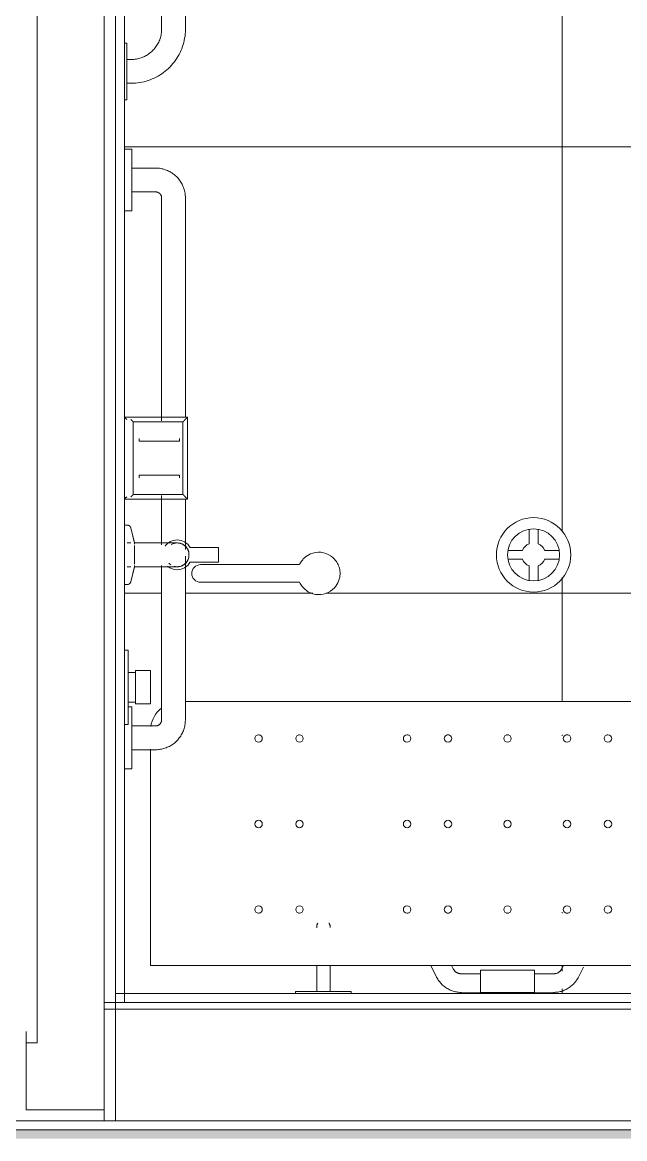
# Model space of a CAD drawing. Header units: millimetres. Extents: x -2612262 to -2065320, y 3717813 to 4283368.
# Drawn here: x -2389717 to -2388907, y 3969680 to 3971181 of the extents above; entities that cross this region are included whole.
import ezdxf

# ---------------------------------------------------------------- set-up
doc = ezdxf.new("R2010")
doc.units = ezdxf.units.MM
doc.linetypes.add('Aligning Line', pattern=[3.2004, 1.6002, -1.6002])
for name, color, linetype, lineweight in [('A-FLOR', 192, 'Continuous', 5), ('A-FLOR-PATT', 8, 'Continuous', 5), ('A-GENM', 13, 'Continuous', 5), ('A-WALL', 113, 'Continuous', 5), ('A-WALL-PATT', 111, 'Continuous', 13), ('G-ANNO-REFR', 1, 'Aligning Line', 5), ('P-SANR-FIXT', 6, 'Continuous', 5), ('Q-SPCQ', 91, 'Continuous', 5)]:
    doc.layers.add(name, color=color, linetype=linetype, lineweight=lineweight)
picture_1 = doc.add_image_def('image1.jpg', size_in_pixel=(6528, 5638))

# ---------------------------------------------------------------- blocks, each defined once
blk = doc.blocks.new('TAP304_TAPWARE - SHOWER SLIDER _JD MACDONALD_ - TAP304-2085883-GA - Part A')
at = {"layer": 'P-SANR-FIXT'}
for p, q in [((13.2, 102.4), (13.2, 235.5)), ((36.8, 235.5), (36.8, 102.4)), ((10, 126.7), (-10, 126.7)), ((-10, 126.6), (-10, 105.2)), ((10, 105.2), (10, 126.6)), ((-10, 105.2), (-10, 88.3)), ((10, 88.3), (10, 105.2)), ((-3.4, 86.6), (3.4, 86.6)), ((-16, 21), (-16, 13.4)), ((-16, 21), (-16, 13.2)), ((16, 13.4), (16, 21)), ((16, 13.2), (16, 21)), ((-40, 3.8), (-40, 0)), ((-40, 3.8), (-40, 0)), ((-40, 0), (0, 0)), ((-15.5, 13.5), (-36.1, 8.6)), ((-16, 13.4), (-36.1, 8.6)), ((-16, 8.6), (-16, 3.8)), ((0, 0), (40, 0)), ((36.1, 8.6), (15.5, 13.5)), ((36.1, 8.6), (16, 13.4)), ((16, 3.8), (16, 8.6)), ((40, 0), (40, 3.8)), ((40, 0), (40, 3.8))]:
    blk.add_line(p, q, dxfattribs=at)
at = {"layer": 'P-SANR-FIXT', "flags": 128}
for points in [[(-16, 71), (-16, 71.6), (-15.9, 72.3), (-15.9, 72.9), (-15.8, 73.5), (-15.7, 74.2), (-15.5, 74.8), (-15.4, 75.4), (-15.2, 76), (-15, 76.6), (-14.7, 77.2), (-14.5, 77.8), (-14.2, 78.4), (-13.9, 78.9), (-13.6, 79.5), (-13.2, 80), (-12.8, 80.5), (-12.4, 81.1), (-12, 81.5), (-11.6, 82), (-11.1, 82.5), (-10.7, 82.9), (-10.2, 83.3), (-9.7, 83.7), (-9.2, 84.1), (-8.6, 84.5), (-8.1, 84.8), (-7.5, 85.1), (-7, 85.4), (-6.4, 85.7), (-5.8, 85.9), (-5.2, 86.1), (-4.6, 86.3), (-4, 86.5), (-3.3, 86.6)], [(3.6, 86.6), (4.3, 86.4), (4.9, 86.2), (5.5, 86), (6.1, 85.8), (6.7, 85.5), (7.2, 85.3), (7.8, 85), (8.4, 84.6), (8.9, 84.3), (9.4, 83.9), (9.9, 83.5), (10.4, 83.1), (10.9, 82.7), (11.4, 82.3), (11.8, 81.8), (12.2, 81.3), (12.6, 80.8), (13, 80.3), (13.4, 79.8), (13.7, 79.2), (14, 78.7), (14.3, 78.1), (14.6, 77.5), (14.8, 77), (15.1, 76.4), (15.3, 75.7), (15.5, 75.1), (15.6, 74.5), (15.7, 73.9), (15.8, 73.3), (15.9, 72.6), (16, 72), (16, 71.3), (16, 71)], [(-16, 71), (-16, 71), (-16, 70.8), (-16, 70.6), (-16, 70.4), (-16, 70), (-16, 69.6), (-16, 69), (-16, 68.5), (-16, 67.8), (-16, 67), (-16, 66.2), (-16, 65.3), (-16, 64.4), (-16, 63.4), (-16, 62.3), (-16, 61.1), (-16, 59.9), (-16, 58.6), (-16, 57.2), (-16, 55.8), (-16, 54.4), (-16, 52.9), (-16, 51.3), (-16, 49.7), (-16, 48), (-16, 46.3), (-16, 44.6), (-16, 42.8), (-16, 41), (-16, 39.1), (-16, 37.2), (-16, 35.3), (-16, 33.4), (-16, 31.5), (-16, 29.5), (-16, 27.5), (-16, 25.5), (-16, 23.5), (-16, 21.5), (-16, 21)], [(-16, 21), (-16, 23), (-16, 25), (-16, 27), (-16, 29), (-16, 30.9), (-16, 32.9), (-16, 34.8), (-16, 36.7), (-16, 38.6), (-16, 40.5), (-16, 42.3), (-16, 44.1), (-16, 45.8), (-16, 47.6), (-16, 49.2), (-16, 50.9), (-16, 52.4), (-16, 54), (-16, 55.4), (-16, 56.9), (-16, 58.2), (-16, 59.5), (-16, 60.8), (-16, 62), (-16, 63.1), (-16, 64.1), (-16, 65.1), (-16, 66), (-16, 66.8), (-16, 67.6), (-16, 68.3), (-16, 68.9), (-16, 69.4), (-16, 69.9), (-16, 70.3), (-16, 70.6), (-16, 70.8), (-16, 70.9), (-16, 71)], [(16, 21), (16, 23), (16, 25), (16, 27), (16, 29), (16, 30.9), (16, 32.9), (16, 34.8), (16, 36.7), (16, 38.6), (16, 40.5), (16, 42.3), (16, 44.1), (16, 45.8), (16, 47.6), (16, 49.2), (16, 50.9), (16, 52.4), (16, 54), (16, 55.4), (16, 56.9), (16, 58.2), (16, 59.5), (16, 60.8), (16, 62), (16, 63.1), (16, 64.1), (16, 65.1), (16, 66), (16, 66.8), (16, 67.6), (16, 68.3), (16, 68.9), (16, 69.4), (16, 69.9), (16, 70.3), (16, 70.6), (16, 70.8), (16, 70.9), (16, 71)], [(16, 71), (16, 71), (16, 70.8), (16, 70.6), (16, 70.4), (16, 70), (16, 69.6), (16, 69), (16, 68.5), (16, 67.8), (16, 67), (16, 66.2), (16, 65.3), (16, 64.4), (16, 63.4), (16, 62.3), (16, 61.1), (16, 59.9), (16, 58.6), (16, 57.2), (16, 55.8), (16, 54.4), (16, 52.9), (16, 51.3), (16, 49.7), (16, 48), (16, 46.3), (16, 44.6), (16, 42.8), (16, 41), (16, 39.1), (16, 37.2), (16, 35.3), (16, 33.4), (16, 31.5), (16, 29.5), (16, 27.5), (16, 25.5), (16, 23.5), (16, 21.5), (16, 21)], [(-40, 3.8), (-40, 4), (-40, 4.2), (-40, 4.4), (-39.9, 4.6), (-39.9, 4.8), (-39.9, 5), (-39.8, 5.1), (-39.7, 5.3), (-39.7, 5.5), (-39.6, 5.7), (-39.5, 5.9), (-39.4, 6.1), (-39.3, 6.3), (-39.2, 6.4), (-39.1, 6.6), (-39, 6.8), (-38.9, 6.9), (-38.8, 7.1), (-38.6, 7.2), (-38.5, 7.4), (-38.3, 7.5), (-38.2, 7.6), (-38, 7.7), (-37.9, 7.9), (-37.7, 8), (-37.5, 8.1), (-37.4, 8.2), (-37.2, 8.3), (-37, 8.3), (-36.8, 8.4), (-36.6, 8.5), (-36.4, 8.6), (-36.2, 8.6), (-36.1, 8.6)], [(-40, 3.8), (-40, 4), (-40, 4.2), (-40, 4.4), (-39.9, 4.6), (-39.9, 4.8), (-39.9, 5), (-39.8, 5.1), (-39.7, 5.3), (-39.7, 5.5), (-39.6, 5.7), (-39.5, 5.9), (-39.4, 6.1), (-39.3, 6.3), (-39.2, 6.4), (-39.1, 6.6), (-39, 6.8), (-38.9, 6.9), (-38.8, 7.1), (-38.6, 7.2), (-38.5, 7.4), (-38.3, 7.5), (-38.2, 7.6), (-38, 7.7), (-37.9, 7.9), (-37.7, 8), (-37.5, 8.1), (-37.4, 8.2), (-37.2, 8.3), (-37, 8.3), (-36.8, 8.4), (-36.6, 8.5), (-36.4, 8.6), (-36.2, 8.6), (-36.1, 8.6)], [(36.1, 8.6), (36.3, 8.6), (36.5, 8.5), (36.7, 8.5), (36.9, 8.4), (37.1, 8.3), (37.3, 8.2), (37.4, 8.1), (37.6, 8), (37.8, 7.9), (38, 7.8), (38.1, 7.7), (38.3, 7.6), (38.4, 7.4), (38.6, 7.3), (38.7, 7.1), (38.8, 7), (39, 6.8), (39.1, 6.7), (39.2, 6.5), (39.3, 6.3), (39.4, 6.2), (39.5, 6), (39.6, 5.8), (39.6, 5.6), (39.7, 5.4), (39.8, 5.2), (39.8, 5), (39.9, 4.9), (39.9, 4.7), (40, 4.5), (40, 4.3), (40, 4.1), (40, 3.9), (40, 3.8)], [(36.1, 8.6), (36.3, 8.6), (36.5, 8.5), (36.7, 8.5), (36.9, 8.4), (37.1, 8.3), (37.3, 8.2), (37.4, 8.1), (37.6, 8), (37.8, 7.9), (38, 7.8), (38.1, 7.7), (38.3, 7.6), (38.4, 7.4), (38.6, 7.3), (38.7, 7.1), (38.8, 7), (39, 6.8), (39.1, 6.7), (39.2, 6.5), (39.3, 6.3), (39.4, 6.2), (39.5, 6), (39.6, 5.8), (39.6, 5.6), (39.7, 5.4), (39.8, 5.2), (39.8, 5), (39.9, 4.9), (39.9, 4.7), (40, 4.5), (40, 4.3), (40, 4.1), (40, 3.9), (40, 3.8)]]:
    blk.add_lwpolyline(points, dxfattribs=at)
at = {"layer": 'P-SANR-FIXT'}
for centre, radius, start, end in [((25, 102.4), 11.8, 180, 0), ((0, 71), 20, 120, 180), ((0, 71), 20, 120, 180), ((0, 71), 16, 102.3493, 180), ((0, 71), 16, 102.3493, 180), ((0, 71), 16, 0, 77.6507), ((0, 71), 16, 360, 77.6507), ((0, 71), 20, 0, 60), ((0, 71), 20, 0, 60), ((0, 71), 20, 180, 233.715), ((0, 71), 20, 180, 233.715), ((0, 71), 16, 180, 209.8181), ((0, 71), 16, 180, 209.8181), ((0, 71), 16, 315.3949, 326.9235), ((0, 71), 16, 315.3949, 326.9235), ((0, 71), 20, 320.1256, 360), ((0, 71), 20, 320.1256, 0), ((0, 71), 16, 345, 360), ((0, 71), 16, 345, 360)]:
    blk.add_arc(centre, radius, start, end, dxfattribs=at)
for points, knots in [([(13.2, 235.5), (11.6, 236.2), (8.5, 237.9), (3.2, 242.5), (-2.5, 250.9), (-4.6, 264.1), (-0.6, 275.5), (5.6, 282.6), (11.4, 286.7), (18, 289.3), (22.6, 289.9), (25, 289.9)], [-1, -1, -1, -1, -0.931818, -0.863636, -0.727273, -0.545455, -0.363636, -0.272727, -0.181818, -0.090909, 0, 0, 0, 0]), ([(25, 289.9), (26.8, 289.9), (30.3, 289.6), (37.1, 287.6), (45.7, 282.3), (53, 271.2), (54.1, 259.2), (51.5, 250.1), (47.9, 244), (42.9, 238.9), (39, 236.4), (36.8, 235.5)], [-1, -1, -1, -1, -0.931818, -0.863636, -0.727273, -0.545455, -0.363636, -0.272727, -0.181818, -0.090909, 0, 0, 0, 0]), ([(-14.4, 13.4), (-14.7, 13.4), (-15.6, 13.4), (-16, 13.4), (-16, 13.4)], [0.7142857, 0.7142857, 0.7142857, 0.7142857, 0.7857143, 1, 1, 1, 1]), ([(-12.5, 13.4), (-11.8, 13.4), (-9.2, 13.4), (-4.8, 13.4), (-1.2, 13.4), (0, 13.4)], [0.4285714, 0.4285714, 0.4285714, 0.4285714, 0.5714286, 0.8571429, 1, 1, 1, 1]), ([(14.4, 13.4), (14.7, 13.4), (15.6, 13.4), (16, 13.4), (16, 13.4)], [0.7142857, 0.7142857, 0.7142857, 0.7142857, 0.7857143, 1, 1, 1, 1])]:
    blk.add_open_spline(points, degree=3, knots=knots, dxfattribs=at)
for points in [[(-16, 13.4), (-16, 13.4), (-15.7, 13.4), (-14.9, 13.4), (-14.4, 13.4)], [(-10, 13.4), (-10.9, 13.4), (-11.8, 13.4), (-12.5, 13.4)], [(0, 13.4), (2.4, 13.4), (7.2, 13.4), (11, 13.4), (12.5, 13.4)], [(12.5, 13.4), (11.8, 13.4), (10.9, 13.4), (10, 13.4)], [(16, 13.4), (16, 13.4), (15.7, 13.4), (14.9, 13.4), (14.4, 13.4)]]:
    blk.add_open_spline(points, degree=3, dxfattribs=at)
blk = doc.blocks.new('FLW002_FLOOW WASTE - 100MM - FLW002-2085884-GA - Part A')
at = {"layer": 'P-SANR-FIXT'}
for p, q in [((-6, 34.2), (-6, 14.9)), ((6, 14.9), (6, 34.2)), ((-14.9, 6), (-34.2, 6)), ((34.2, 6), (14.9, 6)), ((-34.2, -6), (-14.9, -6)), ((-6, -14.9), (-6, -34.2)), ((6, -34.2), (6, -14.9)), ((14.9, -6), (34.2, -6))]:
    blk.add_line(p, q, dxfattribs=at)
for radius, start, end in [(35, 0, 180), (35, 180, 360), (16.1, 111.8714, 158.1286), (16.1, 111.8714, 158.1286), (16.1, 21.8714, 68.1286), (16.1, 201.8714, 248.1286), (16.1, 291.8714, 338.1286), (16.1, 291.8714, 338.1286)]:
    blk.add_arc((0, 0), radius, start, end, dxfattribs=at)
blk = doc.blocks.new('SHS002_SHOWER SEAT _BOBRICK_ - SHS002-2085885-GA - Part A')
at = {"layer": 'Q-SPCQ'}
for p, q in [((440, 393), (-433, 393)), ((-480, 328.5), (-480, 38)), ((-480, 38), (480, 38)), ((-102.7, 37), (-95.3, 22.2)), ((-72.9, 33.4), (-75.2, 38)), ((-36.3, 1.6), (-36.3, 31.4)), ((-36.3, 31.4), (36.2, 31.4)), ((36.2, 31.4), (36.2, 1.6)), ((75.2, 38), (72.9, 33.4)), ((95.3, 22.2), (102.1, 35.7)), ((-256.5, 30), (-256.5, 3)), ((-238.5, 3), (-238.5, 30)), ((-36.3, 26.8), (-61.8, 26.7)), ((61.8, 26.7), (36.2, 26.8)), ((-285, 3), (-285, 0)), ((-210, 3), (-285, 3)), ((-274, 3), (-285, 3)), ((-210, 3), (-221, 3)), ((-210, 0), (-210, 3)), ((-61.7, 1.7), (-36.3, 1.8)), ((-36.3, 0), (-36.3, 1.6)), ((36.2, 1.6), (-36.3, 1.6)), ((36.2, 1.8), (61.7, 1.7)), ((36.2, 1.6), (36.2, 0))]:
    blk.add_line(p, q, dxfattribs=at)
at = {"layer": 'Q-SPCQ', "flags": 128}
for points in [[(-256.5, 90.3), (-256.5, 90.7), (-256.4, 91.1), (-256.4, 91.4), (-256.3, 91.8), (-256.2, 92.1), (-256.1, 92.5), (-256, 92.8), (-255.9, 93.2), (-255.8, 93.5), (-255.6, 93.8), (-255.5, 94.1), (-255.3, 94.5), (-255.1, 94.8)], [(-240, 94.9), (-239.8, 94.6), (-239.6, 94.3), (-239.4, 94), (-239.3, 93.7), (-239.1, 93.3), (-239, 93), (-238.9, 92.7), (-238.8, 92.3), (-238.7, 92), (-238.6, 91.6), (-238.6, 91.3), (-238.5, 90.9), (-238.5, 90.5), (-238.5, 90.2)], [(-256.5, 88.7), (-256.5, 89.1), (-256.5, 89.5), (-256.5, 89.7), (-256.5, 89.9), (-256.5, 90)], [(-238.5, 89.9), (-238.5, 89.8), (-238.5, 89.6), (-238.5, 89.2), (-238.5, 88.8)], [(-256.5, 30), (-256.5, 32.4), (-256.5, 34.8), (-256.5, 37.2)], [(-238.5, 37.8), (-238.5, 35.4), (-238.5, 33), (-238.5, 30.6), (-238.5, 30)], [(-61.8, 26.7), (-62.3, 26.7), (-62.8, 26.7), (-63.3, 26.7), (-63.8, 26.8), (-64.3, 26.9), (-64.8, 27), (-65.3, 27.1), (-65.7, 27.3), (-66.2, 27.4), (-66.7, 27.6), (-67.1, 27.8), (-67.6, 28), (-68, 28.3), (-68.4, 28.5), (-68.9, 28.8), (-69.3, 29.1), (-69.7, 29.4), (-70, 29.7), (-70.4, 30), (-70.7, 30.4), (-71.1, 30.7), (-71.4, 31.1), (-71.7, 31.5), (-72, 31.9), (-72.3, 32.3), (-72.5, 32.7), (-72.8, 33.1), (-72.9, 33.4)], [(72.9, 33.4), (72.7, 33), (72.5, 32.6), (72.2, 32.2), (71.9, 31.7), (71.6, 31.4), (71.3, 31), (71, 30.6), (70.6, 30.3), (70.3, 29.9), (69.9, 29.6), (69.5, 29.3), (69.1, 29), (68.7, 28.7), (68.3, 28.4), (67.9, 28.2), (67.4, 28), (67, 27.7), (66.5, 27.6), (66.1, 27.4), (65.6, 27.2), (65.1, 27.1), (64.6, 27), (64.1, 26.9), (63.6, 26.8), (63.2, 26.7), (62.7, 26.7), (62.2, 26.7), (61.8, 26.7)], [(-95.3, 22.2), (-94.6, 20.9), (-93.8, 19.6), (-93, 18.3), (-92.2, 17.1), (-91.2, 15.9), (-90.3, 14.7), (-89.3, 13.6), (-88.3, 12.5), (-87.2, 11.5), (-86.1, 10.5), (-84.9, 9.6), (-83.7, 8.7), (-82.5, 7.8), (-81.2, 7), (-79.9, 6.3), (-78.6, 5.6), (-77.2, 4.9), (-75.8, 4.4), (-74.4, 3.8), (-73, 3.3), (-71.6, 2.9), (-70.1, 2.6), (-68.7, 2.3), (-67.2, 2), (-65.7, 1.8), (-64.2, 1.7), (-62.7, 1.7), (-61.7, 1.7)], [(61.7, 1.7), (63.2, 1.7), (64.7, 1.8), (66.2, 1.9), (67.7, 2.1), (69.2, 2.4), (70.6, 2.7), (72.1, 3.1), (73.5, 3.5), (74.9, 4), (76.3, 4.5), (77.7, 5.1), (79, 5.8), (80.3, 6.5), (81.6, 7.3), (82.9, 8.1), (84.1, 9), (85.3, 9.9), (86.4, 10.8), (87.5, 11.8), (88.6, 12.9), (89.6, 14), (90.6, 15.1), (91.6, 16.3), (92.4, 17.5), (93.3, 18.7), (94.1, 20), (94.8, 21.3), (95.3, 22.2)]]:
    blk.add_lwpolyline(points, dxfattribs=at)
at = {"layer": 'Q-SPCQ'}
for centre, radius, start, end in [((-440, 353), 40, 129.0449, 171.0957), ((-334.6, 343.1), 5, 0, 180), ((-334.6, 343.1), 5, 75, 90), ((-279.6, 343.1), 5, 0, 180), ((-279.6, 343.1), 5, 90, 105), ((-135, 343.1), 5, 0, 180), ((-135, 343.1), 5, 75, 90), ((-80, 343.1), 5, 0, 180), ((-80, 343.1), 5, 75, 105), ((0, 343.1), 5, 0, 180), ((0, 343.1), 5, 75, 105), ((80, 343.1), 5, 0, 180), ((80, 343.1), 5, 75, 105), ((135, 343.1), 5, 0, 180), ((135, 343.1), 5, 90, 105), ((-334.6, 343.1), 5, 180, 0), ((-279.6, 343.1), 5, 180, 0), ((-135, 343.1), 5, 180, 0), ((-80, 343.1), 5, 180, 0), ((0, 343.1), 5, 180, 0), ((80, 343.1), 5, 180, 0), ((135, 343.1), 5, 180, 0), ((-334.6, 228.1), 5, 0, 180), ((-334.6, 228.1), 5, 180, 360), ((-279.6, 228.1), 5, 0, 180), ((-279.6, 228.1), 5, 180, 360), ((-135, 228.1), 5, 0, 180), ((-135, 228.1), 5, 180, 360), ((-80, 228.1), 5, 0, 180), ((-80, 228.1), 5, 180, 360), ((0, 228.1), 5, 0, 180), ((0, 228.1), 5, 180, 360), ((80, 228.1), 5, 0, 180), ((80, 228.1), 5, 180, 360), ((135, 228.1), 5, 0, 180), ((135, 228.1), 5, 180, 360), ((-334.6, 113.1), 5, 0, 180), ((-334.6, 113.1), 5, 180, 360), ((-334.6, 113.1), 5, 270, 285), ((-279.6, 113.1), 5, 0, 180), ((-279.6, 113.1), 5, 180, 360), ((-279.6, 113.1), 5, 255, 270), ((-135, 113.1), 5, 0, 180), ((-135, 113.1), 5, 180, 360), ((-135, 113.1), 5, 270, 285), ((-80, 113.1), 5, 0, 180), ((-80, 113.1), 5, 180, 360), ((-80, 113.1), 5, 255, 285), ((0, 113.1), 5, 0, 180), ((0, 113.1), 5, 180, 360), ((0, 113.1), 5, 255, 285), ((80, 113.1), 5, 0, 180), ((80, 113.1), 5, 180, 360), ((80, 113.1), 5, 255, 285), ((135, 113.1), 5, 0, 180), ((135, 113.1), 5, 180, 360), ((135, 113.1), 5, 255, 270)]:
    blk.add_arc(centre, radius, start, end, dxfattribs=at)
blk = doc.blocks.new('GRA007_GRAB RAIL - DISABLED HORIZONTAL _BOBRICK_ - GRA011 - 750MM-2085886-GA - Part A')
at = {"layer": 'Q-SPCQ'}
for p, q in [((-273.9, 16), (-283.9, 16)), ((11.5, 16), (-273.9, 16)), ((189, 16), (120.7, 16)), ((408.1, 16), (198.1, 16)), ((418.1, 16), (408.1, 16)), ((-323.9, -24), (-323.9, -56)), ((-291.9, -56), (-291.9, -24)), ((-283.9, -16), (-273.9, -16)), ((-273.9, -16), (12.6, -16)), ((13.3, -16), (15.7, -16)), ((116.5, -16), (118.9, -16)), ((119.5, -16), (182.6, -16)), ((210.3, -16), (408.1, -16)), ((408.1, -16), (418.1, -16)), ((426.1, -24), (426.1, -56)), ((458.1, -56), (458.1, -24)), ((-349.4, -56), (-349.4, -66)), ((-348, -56), (-349.4, -56)), ((-266.4, -56), (-349.4, -56)), ((-266.4, -56), (-267.8, -56)), ((-266.4, -66), (-266.4, -56)), ((400.6, -56), (400.6, -61)), ((402, -56), (400.6, -56)), ((483.6, -56), (400.6, -56)), ((483.6, -56), (482.2, -56)), ((483.6, -66), (483.6, -56))]:
    blk.add_line(p, q, dxfattribs=at)
at = {"layer": 'Q-SPCQ', "flags": 128}
for points in [[(-283.9, 16), (-285.5, 16), (-287.1, 15.9), (-288.7, 15.7), (-290.3, 15.5), (-291.9, 15.2), (-293.4, 14.9), (-295, 14.4), (-296.5, 14), (-298, 13.4), (-299.5, 12.8), (-300.9, 12.2), (-302.4, 11.5), (-303.8, 10.7), (-305.2, 9.9), (-306.5, 9), (-307.8, 8.1), (-309.1, 7.1), (-310.3, 6.1), (-311.5, 5), (-312.6, 3.9), (-313.7, 2.7), (-314.7, 1.5), (-315.7, 0.2), (-316.7, -1.1), (-317.6, -2.4), (-318.4, -3.8), (-319.2, -5.1), (-319.9, -6.6), (-320.6, -8), (-321.2, -9.5), (-321.7, -11), (-322.2, -12.5), (-322.7, -14.1), (-323, -15.6), (-323.3, -17.2), (-323.6, -18.8), (-323.7, -20.4), (-323.9, -22), (-323.9, -23.6), (-323.9, -24)], [(458.1, -24), (458.1, -22.4), (458, -20.8), (457.8, -19.2), (457.6, -17.6), (457.3, -16.1), (456.9, -14.5), (456.5, -12.9), (456.1, -11.4), (455.5, -9.9), (454.9, -8.4), (454.3, -7), (453.6, -5.5), (452.8, -4.1), (452, -2.8), (451.1, -1.4), (450.2, -0.1), (449.2, 1.2), (448.2, 2.4), (447.1, 3.6), (446, 4.7), (444.8, 5.8), (443.6, 6.8), (442.3, 7.8), (441, 8.8), (439.7, 9.7), (438.3, 10.5), (436.9, 11.3), (435.5, 12), (434.1, 12.7), (432.6, 13.3), (431.1, 13.8), (429.6, 14.3), (428, 14.7), (426.5, 15.1), (424.9, 15.4), (423.3, 15.7), (421.7, 15.8), (420.1, 15.9), (418.5, 16), (418.1, 16)], [(-291.9, -24), (-291.9, -23.7), (-291.9, -23.4), (-291.8, -23), (-291.8, -22.7), (-291.7, -22.4), (-291.7, -22.1), (-291.6, -21.8), (-291.5, -21.5), (-291.4, -21.2), (-291.3, -20.9), (-291.1, -20.6), (-291, -20.3), (-290.8, -20), (-290.7, -19.8), (-290.5, -19.5), (-290.3, -19.2), (-290.1, -19), (-289.9, -18.7), (-289.7, -18.5), (-289.5, -18.3), (-289.2, -18), (-289, -17.8), (-288.8, -17.6), (-288.5, -17.4), (-288.2, -17.3), (-288, -17.1), (-287.7, -16.9), (-287.4, -16.8), (-287.1, -16.7), (-286.8, -16.5), (-286.5, -16.4), (-286.2, -16.3), (-285.9, -16.3), (-285.6, -16.2), (-285.3, -16.1), (-285, -16.1), (-284.6, -16), (-284.3, -16), (-284, -16), (-283.9, -16)], [(418.1, -16), (418.4, -16), (418.7, -16), (419.1, -16.1), (419.4, -16.1), (419.7, -16.2), (420, -16.2), (420.3, -16.3), (420.6, -16.4), (420.9, -16.5), (421.2, -16.6), (421.5, -16.8), (421.8, -16.9), (422.1, -17.1), (422.3, -17.2), (422.6, -17.4), (422.9, -17.6), (423.1, -17.8), (423.4, -18), (423.6, -18.2), (423.8, -18.4), (424, -18.7), (424.3, -18.9), (424.5, -19.2), (424.6, -19.4), (424.8, -19.7), (425, -20), (425.1, -20.2), (425.3, -20.5), (425.4, -20.8), (425.5, -21.1), (425.7, -21.4), (425.8, -21.7), (425.8, -22), (425.9, -22.3), (426, -22.6), (426, -23), (426.1, -23.3), (426.1, -23.6), (426.1, -23.9), (426.1, -24)]]:
    blk.add_lwpolyline(points, dxfattribs=at)
blk = doc.blocks.new('SOH002_SOAP DISH HOLDER - SOH002-2085887-GA - Part A')
at = {"layer": 'Q-SPCQ'}
for p, q in [((-55, 85), (-55, 0)), ((55, 85), (-55, 85)), ((-55, 85), (-55, 0)), ((55, 85), (-55, 85)), ((-48.8, 12), (-48.8, 78.8)), ((-48.8, 78.8), (48.8, 78.8)), ((-48.8, 12), (-48.8, 78.8)), ((48.8, 78.8), (-48.8, 78.8)), ((-48.8, 12), (-48.8, 78.8)), ((-48.8, 78.8), (48.8, 78.8)), ((48.8, 78.8), (48.8, 12)), ((48.8, 78.8), (48.8, 12)), ((48.8, 78.8), (48.8, 12)), ((55, 0), (55, 85)), ((55, 0), (55, 85)), ((-22.8, 74.1), (-26.5, 74.1)), ((-22.8, 19.9), (-22.8, 74.1)), ((22.8, 74.1), (22.8, 19.9)), ((26.5, 74.1), (22.8, 74.1)), ((-26.5, 19.9), (-22.8, 19.9)), ((22.8, 19.9), (26.5, 19.9)), ((48.8, 12), (-48.8, 12)), ((48.8, 12), (-48.8, 12)), ((48.8, 12), (-48.8, 12))]:
    blk.add_line(p, q, dxfattribs=at)
for points, knots in [([(-51.9, 81.9), (-52.2, 82.2), (-52.6, 82.6), (-53.1, 83.1), (-53.4, 83.4), (-53.6, 83.6), (-53.8, 83.8), (-54.1, 84), (-54.2, 84.2), (-54.4, 84.4), (-54.6, 84.6), (-54.8, 84.8), (-54.9, 84.9), (-55, 85), (-55, 85)], [0, 0, 0, 0, 0.166667, 0.25, 0.333333, 0.375, 0.416667, 0.5, 0.541667, 0.583333, 0.666667, 0.75, 0.833333, 1, 1, 1, 1]), ([(-48.8, 78.8), (-48.8, 78.8), (-48.9, 78.9), (-49, 79), (-49.2, 79.2), (-49.4, 79.4), (-49.6, 79.6), (-49.8, 79.8), (-50, 80), (-50.2, 80.2), (-50.4, 80.4), (-50.7, 80.7), (-51.2, 81.2), (-51.6, 81.6), (-51.9, 81.9)], [-1, -1, -1, -1, -0.833333, -0.75, -0.666667, -0.583333, -0.541667, -0.5, -0.416667, -0.375, -0.333333, -0.25, -0.166667, 0, 0, 0, 0]), ([(51.9, 81.9), (51.6, 81.6), (51.2, 81.2), (50.7, 80.7), (50.4, 80.4), (50.2, 80.2), (50, 80), (49.8, 79.8), (49.6, 79.6), (49.4, 79.4), (49.2, 79.2), (49, 79), (48.9, 78.9), (48.8, 78.8), (48.8, 78.8)], [0, 0, 0, 0, 0.166667, 0.25, 0.333333, 0.375, 0.416667, 0.5, 0.541667, 0.583333, 0.666667, 0.75, 0.833333, 1, 1, 1, 1]), ([(51.9, 81.9), (52.2, 82.2), (52.6, 82.6), (53.1, 83.1), (53.4, 83.4), (53.6, 83.6), (53.8, 83.8), (54, 84), (54.2, 84.2), (54.4, 84.4), (54.6, 84.6), (54.8, 84.8), (54.9, 84.9), (55, 85), (55, 85)], [0, 0, 0, 0, 0.166667, 0.25, 0.333333, 0.375, 0.416667, 0.5, 0.541667, 0.583333, 0.666667, 0.75, 0.833333, 1, 1, 1, 1]), ([(-55, 0), (-55, 0), (-54.9, 0.1), (-54.8, 0.2), (-54.6, 0.4), (-54.4, 0.6), (-54.2, 0.8), (-54.1, 0.9), (-53.8, 1.2), (-53.6, 1.4), (-53.4, 1.6), (-53.1, 1.9), (-52.6, 2.4), (-52.2, 2.8), (-51.9, 3.1)], [-1, -1, -1, -1, -0.833333, -0.75, -0.666667, -0.583333, -0.541667, -0.5, -0.416667, -0.375, -0.333333, -0.25, -0.166667, 0, 0, 0, 0]), ([(-51.9, 8.9), (-51.6, 9.2), (-51.2, 9.6), (-50.7, 10.1), (-50.4, 10.4), (-50.2, 10.6), (-50, 10.8), (-49.8, 11), (-49.6, 11.2), (-49.4, 11.4), (-49.2, 11.6), (-49, 11.8), (-48.9, 11.9), (-48.8, 12), (-48.8, 12)], [0, 0, 0, 0, 0.166667, 0.25, 0.333333, 0.375, 0.416667, 0.5, 0.541667, 0.583333, 0.666667, 0.75, 0.833333, 1, 1, 1, 1]), ([(51.9, 8.9), (51.6, 9.2), (51.2, 9.6), (50.7, 10.1), (50.4, 10.4), (50.2, 10.6), (50, 10.8), (49.8, 11), (49.6, 11.2), (49.4, 11.4), (49.2, 11.6), (49, 11.8), (48.9, 11.9), (48.8, 12), (48.8, 12)], [0, 0, 0, 0, 0.166667, 0.25, 0.333333, 0.375, 0.416667, 0.5, 0.541667, 0.583333, 0.666667, 0.75, 0.833333, 1, 1, 1, 1]), ([(51.9, 3.1), (52.2, 2.8), (52.6, 2.4), (53.1, 1.9), (53.4, 1.6), (53.6, 1.4), (53.8, 1.2), (54, 0.9), (54.2, 0.8), (54.4, 0.6), (54.6, 0.4), (54.8, 0.2), (54.9, 0.1), (55, 0), (55, 0)], [0, 0, 0, 0, 0.166667, 0.25, 0.333333, 0.375, 0.416667, 0.5, 0.541667, 0.583333, 0.666667, 0.75, 0.833333, 1, 1, 1, 1])]:
    blk.add_open_spline(points, degree=3, knots=knots, dxfattribs=at)
blk = doc.blocks.new('TAP303_TAPWARE - SHOWER MIXER - TAP303-2085888-GA - Part A')
at = {"layer": 'P-SANR-FIXT'}
for p, q in [((-22.5, 35), (-22.5, 15)), ((-21.7, 35), (-22.5, 35)), ((22.5, 35), (-22.5, 35)), ((22.5, 35), (21.7, 35)), ((22.5, 15), (22.5, 35)), ((-50, 5), (-50, 0)), ((-48.3, 5), (-50, 5)), ((50, 5), (-50, 5)), ((-22.5, 15), (22.5, 15)), ((-22.5, 15), (-21.7, 15)), ((-20, 15), (-20, 5)), ((20, 5), (20, 15)), ((21.7, 15), (22.5, 15)), ((50, 5), (48.3, 5)), ((50, 0), (50, 5))]:
    blk.add_line(p, q, dxfattribs=at)
blk = doc.blocks.new('WALL_FINISH - M-TIL2 Wall Tile-2625529-GA - Part A')
at = {"layer": 'A-GENM', "lineweight": 13}
for p, q in [((3660, 0), (0, 0)), ((3660, -12), (3660, 0)), ((2133, -12), (3660, -12))]:
    blk.add_line(p, q, dxfattribs=at)
blk = doc.blocks.new('WALL_FINISH - M-TIL2 Wall Tile-2702120-GA - Part A')
at = {"layer": 'A-GENM', "lineweight": 13}
for p, q in [((2374, 0), (0, 0)), ((0, 0), (0, -12)), ((0, -12), (567.4, -12)), ((636.6, -12), (2374, -12))]:
    blk.add_line(p, q, dxfattribs=at)
blk = doc.blocks.new('GRA009_GRAB RAIL - DISABLED CUSTOM WRAP-AROUND - GRA009-2081381-GA - Part A')
at = {"layer": 'Q-SPCQ'}
for p, q in [((-371.8, -601.3), (-371.8, -967)), ((-339.8, -967), (-339.8, -601.3)), ((-418.8, -986), (-421.8, -986)), ((-418.8, -1062), (-418.8, -986)), ((-418.8, -997.1), (-418.8, -986)), ((-412.8, -1008), (-418.8, -1008)), ((-418.8, -1040), (-412.8, -1040)), ((-421.8, -1062), (-418.8, -1062)), ((-418.8, -1062), (-418.8, -1050.9))]:
    blk.add_line(p, q, dxfattribs=at)
at = {"layer": 'Q-SPCQ', "flags": 128}
for points in [[(-371.8, -967), (-371.9, -968.6), (-371.9, -970.3), (-372.1, -971.9), (-372.3, -973.5), (-372.6, -975.1), (-373, -976.7), (-373.4, -978.3), (-373.9, -979.9), (-374.4, -981.4), (-375.1, -983), (-375.7, -984.5), (-376.5, -985.9), (-377.2, -987.4), (-378.1, -988.8), (-379, -990.2), (-379.9, -991.5), (-380.9, -992.8), (-382, -994), (-383.1, -995.2), (-384.3, -996.4), (-385.5, -997.5), (-386.7, -998.6), (-388, -999.6), (-389.3, -1000.6), (-390.7, -1001.5), (-392.1, -1002.4), (-393.5, -1003.2), (-395, -1003.9), (-396.4, -1004.6), (-398, -1005.2), (-399.5, -1005.8), (-401.1, -1006.3), (-402.6, -1006.7), (-404.2, -1007.1), (-405.8, -1007.4), (-407.5, -1007.6), (-409.1, -1007.8), (-410.7, -1007.9), (-412.4, -1008), (-412.8, -1008)], [(-412.8, -1040), (-409.9, -1039.9), (-407, -1039.8), (-404.1, -1039.5), (-401.2, -1039.1), (-398.3, -1038.5), (-395.5, -1037.9), (-392.6, -1037.2), (-389.9, -1036.3), (-387.1, -1035.3), (-384.4, -1034.2), (-381.7, -1033), (-379.1, -1031.8), (-376.5, -1030.4), (-374, -1028.8), (-371.6, -1027.2), (-369.2, -1025.6), (-366.9, -1023.8), (-364.7, -1021.9), (-362.5, -1019.9), (-360.5, -1017.9), (-358.5, -1015.7), (-356.6, -1013.5), (-354.7, -1011.2), (-353, -1008.9), (-351.4, -1006.4), (-349.9, -1004), (-348.4, -1001.4), (-347.1, -998.8), (-345.9, -996.2), (-344.8, -993.5), (-343.8, -990.7), (-342.9, -987.9), (-342.1, -985.1), (-341.4, -982.3), (-340.9, -979.4), (-340.4, -976.5), (-340.1, -973.6), (-339.9, -970.7), (-339.8, -967.8), (-339.8, -967)]]:
    blk.add_lwpolyline(points, dxfattribs=at)

msp = doc.modelspace()

# ---------------------------------------------------------------- hatches: boundary and pattern name
at = {"layer": 'A-FLOR-PATT'}
h = msp.add_hatch(dxfattribs=at)
h.set_pattern_fill('FP_13', color=256, style=0, pattern_type=2)
h.set_pattern_definition([(0, (-2388391.35, 3971012.9), (0, 600), []), (90, (-2388391.35, 3971012.9), (-600, 4e-14), [])])
h.paths.add_polyline_path([(-2389003.1, 3969884.7), (-2388999.1, 3969888.2), (-2389003.1, 3969891.2), (-2389003.1, 3969885)])
h.paths.add_polyline_path([(-2389002.7, 3969874.9), (-2388843.4, 3969874.9), (-2388843.4, 3969877.9), (-2388825.5, 3969877.9), (-2388824.6, 3969904.9), (-2388823.2, 3969904.9), (-2388826.6, 3969912.9), (-2388962.3, 3969910.6), (-2388965.1, 3969908), (-2388972.8, 3969897.9), (-2388979.2, 3969898.3), (-2388976.9, 3969893.8), (-2388979.4, 3969888.2), (-2388980.3, 3969886.1), (-2388987.4, 3969881.8), (-2388990.1, 3969881.1), (-2388995.5, 3969881.8), (-2389000, 3969882.6), (-2389003.1, 3969882.1), (-2389003.2, 3969876.7), (-2389002.9, 3969874.9)])
h.paths.add_polyline_path([(-2387703.9, 3969874.9), (-2387472.9, 3969874.9), (-2387472.9, 3969887.9), (-2387034.9, 3969887.9), (-2387034.9, 3969874.9), (-2386920.8, 3969874.9), (-2386920.8, 3969963.5), (-2386686.9, 3969963.5), (-2386686.9, 3969874.9), (-2386610.9, 3969874.9), (-2386609.4, 3969879.8), (-2386496.9, 3969877.9), (-2386496.9, 3969874.9), (-2385943.4, 3969874.9), (-2385943.4, 3970013.1), (-2386364.2, 3970015), (-2386371.2, 3970027.1), (-2386371.2, 3970599.1), (-2386367.1, 3970609), (-2386357.2, 3970613.1), (-2385951.4, 3970613.1), (-2385951.4, 3970629.9), (-2385943.4, 3970629.9), (-2385943.4, 3970670.9), (-2386056.4, 3970670.9), (-2386056.4, 3970788.9), (-2385943.4, 3970788.9), (-2385943.4, 3970926.3), (-2386138.3, 3971485.4), (-2386139.6, 3971485), (-2386150.1, 3971521.6), (-2386149.4, 3971522.8), (-2386451.5, 3972395), (-2386452.8, 3972394.6), (-2386464.1, 3972430.9), (-2386462.4, 3972431.7), (-2386486, 3972502.5), (-2387290.3, 3972225.6), (-2387294.2, 3972236.9), (-2387294.2, 3972224.9), (-2388421.4, 3972224.9), (-2388421.4, 3972097.9), (-2388878.4, 3972097.9), (-2388878.4, 3972137.9), (-2389471.8, 3972136), (-2389477.5, 3972131.5), (-2389488.5, 3972122), (-2389496.1, 3972109.1), (-2389497.4, 3972096.9), (-2389497.4, 3972012.2), (-2389467.2, 3972010.8), (-2389453.6, 3972006.9), (-2389441, 3972000.4), (-2389371.1, 3971957.5), (-2389357.5, 3971953.5), (-2389343.4, 3971952.2), (-2389300.1, 3971952.2), (-2389298.6, 3971960.4), (-2389293.8, 3971966.7), (-2389279.5, 3971965.1), (-2389270.3, 3971951.9), (-2389268.9, 3971947.7), (-2389065.9, 3971951.9), (-2389009.6, 3971949.5), (-2388954.1, 3971939.8), (-2388900.5, 3971922.3), (-2388850.3, 3971896.8), (-2388822, 3971873.9), (-2388800.5, 3971844.7), (-2388787, 3971811), (-2388782.4, 3971774.9), (-2388787, 3971738.9), (-2388800.5, 3971705.1), (-2388822, 3971675.9), (-2388850.3, 3971653), (-2388900.5, 3971627.5), (-2388954.1, 3971610), (-2389020.5, 3971599.9), (-2389065.9, 3971598), (-2389269.6, 3971599.9), (-2389272, 3971593.4), (-2389282.6, 3971583.1), (-2389295, 3971584.7), (-2389299.4, 3971593.6), (-2389300.1, 3971597.7), (-2389357.5, 3971596.3), (-2389379.6, 3971588), (-2389401.2, 3971574.8), (-2389454.8, 3971542.6), (-2389472, 3971538.5), (-2389497.4, 3971537.7), (-2389499.5, 3971162.3), (-2389501.9, 3971157.2), (-2389502.1, 3971150.2), (-2389517.5, 3971123.8), (-2389536.8, 3971110), (-2389548.6, 3971103.5), (-2389550.6, 3971102.6), (-2389555.8, 3971103.4), (-2389566.1, 3971100.8), (-2389570.4, 3971101.1), (-2389570.4, 3971106.9), (-2389576.4, 3971105.1), (-2389576.4, 3971088), (-2389579.4, 3971088), (-2389579.4, 3971009), (-2389569.4, 3971009), (-2389569.4, 3970984.4), (-2389537.4, 3970982.8), (-2389537.4, 3970980.2), (-2389528.8, 3970980.4), (-2389525.9, 3970980.1), (-2389522.7, 3970976.6), (-2389525.9, 3970973.4), (-2389521.2, 3970971), (-2389517.3, 3970970.6), (-2389513.4, 3970965.6), (-2389510.8, 3970962.9), (-2389509.2, 3970959.7), (-2389507.4, 3970959.5), (-2389509.2, 3970952.8), (-2389509.2, 3970950.5), (-2389507.1, 3970948.5), (-2389506.8, 3970944.9), (-2389505.4, 3970944.9), (-2389503.3, 3970952), (-2389502, 3970944.9), (-2389499.5, 3970944.9), (-2389497.4, 3970649.8), (-2389494.5, 3970647.6), (-2389496.6, 3970540), (-2389497.4, 3970540), (-2389495.2, 3970466.3), (-2389494.1, 3970462.9), (-2389497.4, 3970461.5), (-2389497.4, 3970267.9), (-2388614, 3970266.6), (-2388604.4, 3970262.6), (-2388596.1, 3970256.2), (-2388589.7, 3970247.9), (-2388585.7, 3970238.3), (-2388584.4, 3970215.5), (-2388584.4, 3969912.9), (-2388809.1, 3969911.6), (-2388808.2, 3969904.9), (-2388807.1, 3969877.9), (-2388790.3, 3969877.9), (-2388790.3, 3969874.9), (-2388064.4, 3969874.9), (-2388059.7, 3969884.9), (-2388037.1, 3969884.9), (-2388033.4, 3969937), (-2388030.1, 3969937), (-2388028.4, 3969937), (-2388024.3, 3969937), (-2388020.6, 3969884.9), (-2387995.2, 3969884.9), (-2387994.4, 3969874.9), (-2387814.4, 3969874.9), (-2387809.7, 3969884.9), (-2387787.1, 3969884.9), (-2387783.4, 3969937), (-2387780.1, 3969937), (-2387778.4, 3969937), (-2387774.3, 3969937), (-2387770.6, 3969884.9), (-2387745.2, 3969884.9), (-2387744.4, 3969874.9)])
h.paths.add_polyline_path([(-2389125.5, 3969887.9), (-2389127.9, 3969894.3), (-2389129.1, 3969889), (-2389125.6, 3969887.9)])
h.paths.add_polyline_path([(-2389155.9, 3969874.9), (-2389125.9, 3969877), (-2389125.6, 3969887.9), (-2389131.5, 3969881), (-2389147.9, 3969886.4), (-2389169.5, 3969912.9), (-2389304.1, 3969911.6), (-2389303.2, 3969904.9), (-2389302.1, 3969877.9), (-2389285.3, 3969877.9), (-2389285.3, 3969874.9), (-2389166.4, 3969874.9)])
h.paths.add_polyline_path([(-2389579.4, 3969874.9), (-2389338.4, 3969874.9), (-2389338.4, 3969877.9), (-2389320.5, 3969877.9), (-2389319.6, 3969904.9), (-2389318.2, 3969904.9), (-2389321.6, 3969912.9), (-2389544.4, 3969915.2), (-2389544.4, 3970203.5), (-2389569.4, 3970203.5), (-2389569.4, 3970178.8), (-2389579.4, 3970178.8), (-2389579.4, 3969875)])
h.paths.add_polyline_path([(-2386589.9, 3969879.9), (-2386607.9, 3969879.9), (-2386607.9, 3969882.7), (-2386589.9, 3969882.7)])
h.paths.add_polyline_path([(-2386499.9, 3969879.9), (-2386517.9, 3969879.9), (-2386515.9, 3969882.7), (-2386499.9, 3969882.7)])
h.paths.add_polyline_path([(-2386588.9, 3969887.9), (-2386587.7, 3969897), (-2386584.2, 3969905.4), (-2386571.4, 3969918.2), (-2386553.9, 3969922.9), (-2386536.4, 3969918.2), (-2386523.5, 3969905.4), (-2386520, 3969897), (-2386518.9, 3969887.9), (-2386587.7, 3969887.9)])
h.paths.add_polyline_path([(-2389003.1, 3969894.3), (-2388998.6, 3969897.3), (-2389002.9, 3969899.3), (-2389003.1, 3969894.6)])
h.paths.add_polyline_path([(-2388988.6, 3969905.9), (-2388984.8, 3969897.3), (-2388980.8, 3969901.6), (-2388986.3, 3969904.5)])
h.paths.add_polyline_path([(-2389142.4, 3969904.5), (-2389150.8, 3969900.1), (-2389145.7, 3969897.2), (-2389142.6, 3969904.1)])
h.paths.add_polyline_path([(-2389125.8, 3969899.3), (-2389125.6, 3969901.5), (-2389100.6, 3969903), (-2389100.6, 3969906.3), (-2389028.1, 3969904.1), (-2389028.1, 3969901.6), (-2388996, 3969903.3), (-2388991.9, 3969905.9), (-2388990, 3969904.1), (-2388990.2, 3969907), (-2388988.6, 3969912.9), (-2389140.1, 3969911.4), (-2389140.1, 3969905.9), (-2389141.2, 3969903), (-2389138, 3969901.6), (-2389135.4, 3969905.9), (-2389126, 3969899.3)])
h.paths.add_polyline_path([(-2386560.4, 3969963.9), (-2386560.4, 3969966.7), (-2386553.9, 3969970.4)])
h.paths.add_polyline_path([(-2389159, 3969983), (-2388980.8, 3969984.4), (-2388979.5, 3969989.3), (-2388983.1, 3969992.8), (-2388987.9, 3969991.5), (-2388989.2, 3969986.7), (-2388989.4, 3969983.1), (-2389060.8, 3969984.4), (-2389059.5, 3969989.3), (-2389063.1, 3969992.8), (-2389067.9, 3969991.5), (-2389069.2, 3969986.7), (-2389069.2, 3969983.1), (-2389140.8, 3969984.4), (-2389139.5, 3969989.3), (-2389143.1, 3969992.8), (-2389147.9, 3969991.5), (-2389149.2, 3969986.7), (-2389149.2, 3969983.1), (-2389159.2, 3969983)])
h.paths.add_polyline_path([(-2388731, 3969983), (-2388726.2, 3969984.4), (-2388724.9, 3969989.3), (-2388728.4, 3969992.8), (-2388733.3, 3969991.5), (-2388734.6, 3969986.7), (-2388732.2, 3969983.1), (-2388781.2, 3969984.4), (-2388779.9, 3969989.3), (-2388783.4, 3969992.8), (-2388788.3, 3969991.5), (-2388789.6, 3969986.7), (-2388786, 3969983.1), (-2388768, 3969983), (-2388732.2, 3969983)])
h.paths.add_polyline_path([(-2389345.3, 3969983), (-2389340.4, 3969984.4), (-2389339.1, 3969989.3), (-2389342.7, 3969992.8), (-2389347.5, 3969991.5), (-2389348.8, 3969986.7), (-2389345.3, 3969983.1), (-2389395.4, 3969984.4), (-2389394.1, 3969989.3), (-2389397.7, 3969992.8), (-2389402.5, 3969991.5), (-2389403.8, 3969986.7), (-2389400.3, 3969983.1), (-2389396.5, 3969983)])
h.paths.add_polyline_path([(-2389399, 3970098), (-2389394.6, 3970100.5), (-2389394.6, 3970105.5), (-2389399, 3970108), (-2389403.3, 3970105.5), (-2389403.3, 3970100.5), (-2389400.3, 3970098.1)])
h.paths.add_polyline_path([(-2389199.4, 3970098), (-2389195, 3970100.5), (-2389195, 3970105.5), (-2389199.4, 3970108), (-2389203.7, 3970105.5), (-2389203.7, 3970100.5), (-2389200.6, 3970098.1)])
h.paths.add_polyline_path([(-2389144.4, 3970098), (-2389140, 3970100.5), (-2389140, 3970105.5), (-2389144.4, 3970108), (-2389148.7, 3970105.5), (-2389148.7, 3970100.5), (-2389145.6, 3970098.1)])
h.paths.add_polyline_path([(-2389064.4, 3970098), (-2389060, 3970100.5), (-2389060, 3970105.5), (-2389064.4, 3970108), (-2389068.7, 3970105.5), (-2389068.7, 3970100.5), (-2389065.6, 3970098.1)])
h.paths.add_polyline_path([(-2388929.4, 3970098), (-2388925, 3970100.5), (-2388925, 3970105.5), (-2388929.4, 3970108), (-2388933.7, 3970105.5), (-2388933.7, 3970100.5), (-2388930.6, 3970098.1)])
h.paths.add_polyline_path([(-2388784.7, 3970098), (-2388780.4, 3970100.5), (-2388780.4, 3970105.5), (-2388784.7, 3970108), (-2388789.1, 3970105.5), (-2388789.1, 3970100.5), (-2388786, 3970098.1)])
h.paths.add_polyline_path([(-2389344, 3970098), (-2389339.6, 3970100.5), (-2389339.6, 3970105.5), (-2389344, 3970108), (-2389348.3, 3970105.5), (-2389348.3, 3970100.5), (-2389344.3, 3970098)])
h.paths.add_polyline_path([(-2388984.4, 3970098), (-2388980, 3970100.5), (-2388980, 3970105.5), (-2388984.4, 3970108), (-2388988.7, 3970105.5), (-2388988.7, 3970100.5), (-2388984.4, 3970098)])
h.paths.add_polyline_path([(-2388729.7, 3970098), (-2388725.4, 3970100.5), (-2388725.4, 3970105.5), (-2388729.7, 3970108), (-2388734.1, 3970105.5), (-2388734.1, 3970100.5), (-2388731, 3970098.1)])
h.paths.add_polyline_path([(-2389399, 3970213), (-2389394.6, 3970215.5), (-2389394.6, 3970220.5), (-2389396.5, 3970222.8), (-2389347.5, 3970221.5), (-2389348.8, 3970216.7), (-2389345.3, 3970213.1), (-2389340.4, 3970214.4), (-2389339.1, 3970219.3), (-2389342.7, 3970222.8), (-2389345.3, 3970223), (-2389402.5, 3970221.5), (-2389403.8, 3970216.7), (-2389400.3, 3970213.1)])
h.paths.add_polyline_path([(-2389199.4, 3970213), (-2389195, 3970215.5), (-2389195, 3970220.5), (-2389196.9, 3970222.8), (-2389147.9, 3970221.5), (-2389149.2, 3970216.7), (-2389145.6, 3970213.1), (-2389140.8, 3970214.4), (-2389139.5, 3970219.3), (-2389141.9, 3970222.8), (-2389067.9, 3970221.5), (-2389069.2, 3970216.7), (-2389065.6, 3970213.1), (-2389060.8, 3970214.4), (-2389059.5, 3970219.3), (-2389063.1, 3970222.8), (-2388987.9, 3970221.5), (-2388989.2, 3970216.7), (-2388985.6, 3970213.1), (-2388980.8, 3970214.4), (-2388979.5, 3970219.3), (-2388979.3, 3970222.8), (-2388932.9, 3970221.5), (-2388934.2, 3970216.7), (-2388930.6, 3970213.1), (-2388925.8, 3970214.4), (-2388924.5, 3970219.3), (-2388928.1, 3970222.8), (-2388931.9, 3970223), (-2389202.9, 3970221.5), (-2389204.2, 3970216.7), (-2389200.6, 3970213.1)])
h.paths.add_polyline_path([(-2388784.7, 3970213), (-2388780.4, 3970215.5), (-2388780.4, 3970220.5), (-2388783.4, 3970222.8), (-2388733.3, 3970221.4), (-2388734.6, 3970216.7), (-2388731, 3970213.1), (-2388726.2, 3970214.4), (-2388724.9, 3970219.3), (-2388728.4, 3970222.8), (-2388734.7, 3970223), (-2388788.3, 3970221.5), (-2388789.6, 3970216.7), (-2388786, 3970213.1)])
h.paths.add_polyline_path([(-2389569.4, 3970234.4), (-2389543.5, 3970234.4), (-2389543, 3970238.3), (-2389535.2, 3970252.9), (-2389529.4, 3970262.6), (-2389529.4, 3970450.7), (-2389566.7, 3970449.5), (-2389570.7, 3970440.2), (-2389570.7, 3970449.5), (-2389575.6, 3970449.5), (-2389577.8, 3970430.3), (-2389579.4, 3970430.3), (-2389579.4, 3970335.2), (-2389574.4, 3970335.2), (-2389574.4, 3970304.2), (-2389564.4, 3970306.4), (-2389564.4, 3970308.6), (-2389544.4, 3970306.4), (-2389544.4, 3970265.2), (-2389564.4, 3970267.4), (-2389566.1, 3970269.6), (-2389574.4, 3970269.6), (-2389574.4, 3970259), (-2389569.4, 3970259), (-2389569.4, 3970239.7)])
h.paths.add_polyline_path([(-2389322.4, 3970411.8), (-2389335.2, 3970417.2), (-2389343.9, 3970428.1), (-2389482.9, 3970429.7), (-2389487.2, 3970434), (-2389485.3, 3970448.2), (-2389480, 3970451.3), (-2389459.7, 3970451.7), (-2389342.8, 3970453.4), (-2389335.2, 3970462.6), (-2389322.4, 3970468.1), (-2389303.2, 3970464.2), (-2389296.6, 3970458.7), (-2389290.3, 3970446.9), (-2389290.3, 3970433), (-2389297.8, 3970419.9), (-2389308.5, 3970413)])
h.paths.add_polyline_path([(-2389029.4, 3970414.9), (-2389042.3, 3970416.6), (-2389061.5, 3970427.1), (-2389064.7, 3970429.5), (-2389072.7, 3970439.9), (-2389077.7, 3970452), (-2389079, 3970468), (-2389077.7, 3970477.9), (-2389072.7, 3970489.9), (-2389064.7, 3970500.3), (-2389054.4, 3970508.2), (-2389042.3, 3970513.2), (-2389029.4, 3970514.9), (-2389016.4, 3970513.2), (-2389004.3, 3970508.2), (-2388994, 3970500.3), (-2388986, 3970489.9), (-2388981, 3970477.9), (-2388979.3, 3970464.9), (-2388981, 3970452), (-2388986, 3970439.9), (-2388997.2, 3970427.1), (-2389004.3, 3970421.6), (-2389016.4, 3970416.6)])
h.paths.add_polyline_path([(-2389468.9, 3970454.9), (-2389491, 3970454.9), (-2389492.7, 3970468.3), (-2389491, 3970474.9), (-2389452.8, 3970474.9), (-2389453.9, 3970454.9), (-2389464, 3970454.9)])
h.paths.add_polyline_path([(-2389529.4, 3970478.8), (-2389529.4, 3970540), (-2389579.2, 3970542.2), (-2389577.1, 3970499.6), (-2389575.6, 3970499.6), (-2389575.6, 3970480.4), (-2389570.7, 3970482.2), (-2389569, 3970489.3), (-2389565.9, 3970480.4), (-2389534.8, 3970479.1)])
h.paths.add_polyline_path([(-2389579.2, 3970619.9), (-2389577.1, 3970649.8), (-2389529.4, 3970649.8), (-2389527.2, 3970944.9), (-2389521, 3970946), (-2389519.4, 3970952), (-2389522.7, 3970959), (-2389525.5, 3970959.3), (-2389527.2, 3970957.4), (-2389531.6, 3970960.9), (-2389532.3, 3970962.5), (-2389537.4, 3970959.3), (-2389537.4, 3970953.5), (-2389569.4, 3970953.5), (-2389569.4, 3970928.8), (-2389579.4, 3970928.8), (-2389579.4, 3970619.9)])
h.paths.add_polyline_path([(-2389530.6, 3970971.4), (-2389529.1, 3970977), (-2389530.3, 3970978.9), (-2389537.4, 3970975.5), (-2389537.4, 3970973.1), (-2389533.4, 3970975.5), (-2389531.7, 3970973.1)])
h.paths.add_polyline_path([(-2389576.4, 3971122.9), (-2389570.4, 3971124.8), (-2389569.4, 3971129), (-2389548.4, 3971135.6), (-2389539.9, 3971144.7), (-2389530.6, 3971159.8), (-2389529.4, 3971171.9), (-2389529.4, 3971537.7), (-2389561.4, 3971537.7), (-2389565.4, 3971528.7), (-2389579.4, 3971528.7), (-2389579.4, 3971141.8), (-2389576.4, 3971141.8), (-2389576.4, 3971124.8)])
h.paths.add_polyline_path([(-2386138.3, 3971487.5), (-2386137.4, 3971489.7), (-2386139, 3971489.6)])
h.paths.add_polyline_path([(-2386137.8, 3971525.8), (-2386125.8, 3971529.9), (-2386140.4, 3971572.4), (-2386127.8, 3971576.7), (-2386414, 3972407.9), (-2386438.6, 3972399.5), (-2386138.8, 3971528.8)])
h.paths.add_polyline_path([(-2389561.4, 3971563.4), (-2389529.4, 3971563.4), (-2389529.4, 3971608.7), (-2389579.4, 3971610.1), (-2389579.4, 3971572.3), (-2389565.4, 3971572.3)])
h.paths.add_polyline_path([(-2389497.4, 3971563.4), (-2389467.2, 3971565.6), (-2389454.8, 3971571.1), (-2389403.8, 3971605.3), (-2389497.4, 3971607.6)])
h.paths.add_polyline_path([(-2389579.4, 3971939.7), (-2389529.4, 3971942.2), (-2389529.4, 3971986.5), (-2389561.4, 3971986.5), (-2389565.4, 3971977.6), (-2389579.4, 3971977.6), (-2389579.4, 3971939.9)])
h.paths.add_polyline_path([(-2389497.4, 3971942), (-2389401.2, 3971944.6), (-2389467.2, 3971984.2), (-2389481.3, 3971986.5), (-2389497.4, 3971986.5), (-2389497.4, 3971942)])
h.paths.add_polyline_path([(-2389561.4, 3972012.2), (-2389529.4, 3972012.2), (-2389529.4, 3972080.1), (-2389576.4, 3972080.1), (-2389576.4, 3972059), (-2389579.4, 3972059), (-2389579.4, 3972021.2), (-2389565.4, 3972021.2)])
h.paths.add_polyline_path([(-2389542.9, 3972091.7), (-2389529.4, 3972091.7), (-2389527.2, 3972106.5), (-2389524.8, 3972111.7), (-2389524.6, 3972118.6), (-2389509.2, 3972145), (-2389489.9, 3972158.9), (-2389478.1, 3972165.4), (-2389476.1, 3972166.2), (-2389469.3, 3972166.2), (-2389464.8, 3972168.3), (-2389456.4, 3972169.9), (-2388878.4, 3972169.9), (-2388878.4, 3972224.9), (-2389579.4, 3972224.9), (-2389579.4, 3972112.8), (-2389576.4, 3972112.8), (-2389575, 3972091.7), (-2389544, 3972091.7)])
h.paths.add_polyline_path([(-2389471.8, 3972135.3), (-2389466.5, 3972138), (-2389470.4, 3972135.6)])
h.paths.add_polyline_path([(-2386451.5, 3972397.1), (-2386450.9, 3972398.4), (-2386452.8, 3972400.7)])
at = {"layer": 'A-WALL-PATT', "lineweight": 5}
h = msp.add_hatch(dxfattribs=at)
h.set_pattern_fill('FP_1', color=256, style=0, pattern_type=2)
h.set_pattern_definition([(0, (0, 0), (812.8, 203.2), [67.056, -542.544, 67.056, -542.544, -3251.2]), (0, (0, 0), (812.8, 203.2), [-1219.2, 67.056, -1152.144, 67.056, -542.544, -1422.4]), (0, (0, 0), (812.8, 203.2), [-3048, 67.056, -339.344, 67.056, -948.944]), (120, (304.8, 101.6), (-582.376362, 602.305448), [67.056, -542.544, 67.056, -542.544, -3251.2]), (120, (304.8, 101.6), (-582.376362, 602.305448), [-1219.2, 67.056, -1152.144, 67.056, -542.544, -1422.4]), (120, (304.8, 101.6), (-582.376362, 602.305448), [-3048, 67.056, -339.344, 67.056, -948.944]), (240, (406.4, 508), (-230.423638, -805.505448), [67.056, -542.544, 67.056, -542.544, -3251.2]), (240, (406.4, 508), (-230.423638, -805.505448), [-1219.2, 67.056, -1152.144, 67.056, -542.544, -1422.4]), (240, (406.4, 508), (-230.423638, -805.505448), [-3048, 67.056, -339.344, 67.056, -948.944])])
h.paths.add_polyline_path([(-2396124.9, 3969679.9), (-2385741.8, 3969679.9), (-2385745.9, 3969691.9), (-2396129.1, 3969691.9)])
h.paths.add_polyline_path([(-2353423.5, 3969679.9), (-2353423.5, 3969691.9), (-2366833.5, 3969691.9), (-2366833.5, 3969679.9), (-2353651, 3969679.9)])
h.paths.add_polyline_path([(-2368699.5, 3969679.9), (-2368699.5, 3969691.9), (-2385616.9, 3969691.9), (-2385651.8, 3969679.9), (-2369081.2, 3969679.9)])
h.paths.add_polyline_path([(-2385730.8, 3969679.9), (-2385667.1, 3969679.9), (-2385632.3, 3969691.9), (-2385740.7, 3969691.9), (-2385735.5, 3969679.9)])

# ---------------------------------------------------------------- linework, layer by layer
at = {"layer": 'A-FLOR'}
for start, end in [(0, 180), (180, 0)]:
    msp.add_arc((-2389029.4, 3970464.9), 50, start, end, dxfattribs=at)
at = {"layer": 'A-WALL'}
for p, q in [((-2389606.4, 3969718.9), (-2389606.4, 3972251.9)), ((-2389696.4, 3969823.9), (-2389696.4, 3972236.9)), ((-2389606.4, 3969853.9), (-2383291.4, 3969853.9)), ((-2389711.4, 3969823.9), (-2389711.4, 3969718.9)), ((-2389696.4, 3969823.9), (-2389696.4, 3969808.9)), ((-2389711.4, 3969808.9), (-2389696.4, 3969808.9)), ((-2389711.4, 3969718.9), (-2389606.4, 3969718.9))]:
    msp.add_line(p, q, dxfattribs=at)
at = {"layer": 'A-WALL', "color": 250, "lineweight": 13}
for p, q in [((-2389591.4, 3969703.9), (-2389591.4, 3972236.9)), ((-2385931.4, 3969862.9), (-2389606.4, 3969862.9)), ((-2389606.4, 3969862.9), (-2389606.4, 3969703.9)), ((-2385745.9, 3969691.9), (-2396129.1, 3969691.9)), ((-2393037.7, 3969703.9), (-2385750.1, 3969703.9))]:
    msp.add_line(p, q, dxfattribs=at)

# ---------------------------------------------------------------- block references
at = {"layer": 'A-GENM'}
for name, p, rotation in [('WALL_FINISH - M-TIL2 Wall Tile-2702120-GA - Part A', (-2389591.4, 3969862.9), 90), ('WALL_FINISH - M-TIL2 Wall Tile-2625529-GA - Part A', (-2385931.4, 3969862.9), 180)]:
    msp.add_blockref(name, p, dxfattribs=dict(at, rotation=rotation))
at = {"layer": 'P-SANR-FIXT', "rotation": 270.0000000000066}
for name, p in [('TAP304_TAPWARE - SHOWER SLIDER _JD MACDONALD_ - TAP304-2085883-GA - Part A', (-2389579.4, 3970464.9)), ('FLW002_FLOOW WASTE - 100MM - FLW002-2085884-GA - Part A', (-2389029.4, 3970464.9)), ('TAP303_TAPWARE - SHOWER MIXER - TAP303-2085888-GA - Part A', (-2389579.4, 3970286.9))]:
    msp.add_blockref(name, p, dxfattribs=at)
at = {"layer": 'Q-SPCQ'}
for name, p in [('GRA009_GRAB RAIL - DISABLED CUSTOM WRAP-AROUND - GRA009-2081381-GA - Part A', (-2389157.5, 3972138.9)), ('SHS002_SHOWER SEAT _BOBRICK_ - SHS002-2085885-GA - Part A', (-2389064.4, 3969874.9))]:
    msp.add_blockref(name, p, dxfattribs=at)
for name, p, rotation in [('GRA007_GRAB RAIL - DISABLED HORIZONTAL _BOBRICK_ - GRA011 - 750MM-2085886-GA - Part A', (-2389513.4, 3970661), 270.0000000000064), ('SOH002_SOAP DISH HOLDER - SOH002-2085887-GA - Part A', (-2389579.4, 3970594.9), 270.0000000000066)]:
    msp.add_blockref(name, p, dxfattribs=dict(at, rotation=rotation))

# ---------------------------------------------------------------- pictures from other files: only their frames are drawn
at = {"layer": 'G-ANNO-REFR'}
image = msp.add_image(picture_1, insert=(-2382054.9, 4283368.1), size_in_units=(433000, 373966.6), rotation=-122.11743, dxfattribs=at)
image.dxf.flags = 15

doc.saveas('drawing.dxf')
